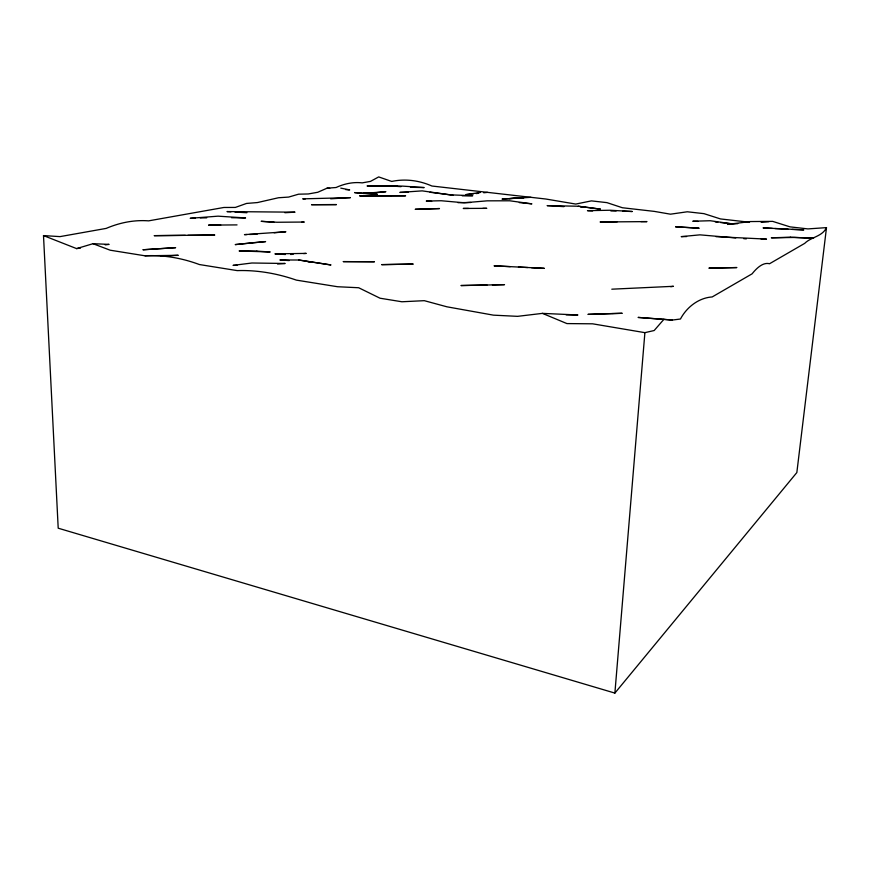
<?xml version="1.0" encoding="UTF-8"?>
<svg xmlns="http://www.w3.org/2000/svg" width="870" height="870" viewBox="0 0 870 870"><rect width="100%" height="100%" fill="white"/><g stroke="black" fill="none" stroke-linecap="round" stroke-linejoin="round"><path stroke-width="1.3" d="M749.516 222.252L720.501 218.935L703.971 213.65L687.311 211.78L670.476 214.183L654.305 211.388L622.376 207.745L606.934 202.634L591.426 200.883L575.766 204.069L545.762 199.012L431.89 186.017A84.977 71.906 73 0 0 391.717 181.438L378.689 176.915L370.479 181.395L362.159 182.874A149.064 79.224 -80 0 0 336.114 187.507L327.055 188.181L317.757 192.27L308.274 193.966L298.584 194.184L288.655 197.077L278.498 197.751L257.444 202.558L246.525 203.439L235.357 207.43L223.884 207.473L148.596 220.86A171.259 115.101 -75.4 0 0 106.173 228.408L60.008 236.618L43.5 235.585L58.203 528.199L614.883 693.086L644.898 332.655L654.175 330.524L663.897 319.323L672.26 320.062L680.46 319.018C686.68 307.219 698.654 297.844 712.193 296.942L752.126 273.811A148.281 35.463 -79.6 0 1 769.493 263.762L804.685 243.382C811.123 236.912 822.193 236.738 826.5 227.625L807.936 228.908L790.014 226.863L772.69 221.382L750.353 221.556L727.494 224.406L737.727 223.655M826.5 227.625L796.844 472.551L614.883 693.086M43.5 235.585L76.582 248.602L93.014 243.698L109.098 244.383L105.205 244.883M670.77 286.719L673.456 286.306L611.795 289.188M480.305 192.444L465.885 194.619L473.53 193.825M76.582 248.602L80.486 248.102M566.153 314.853L577.897 314.983L542.423 313.374L517.574 316.343L493.464 315.157L446.886 306.795L424.299 300.672L401.886 301.77L380.027 298.214L358.679 287.742L337.517 286.73L296.365 280.118A223.427 170.433 63.5 0 0 237.227 270.613L199.426 264.545A200.948 147.595 66.3 0 0 145.007 255.802L110.175 250.201L93.014 243.698M476.086 193.564L478.63 193.303M483.731 192.77L487.548 192.368M375.807 192.716L385.888 191.683L363.388 193.412L354.568 192.596L377.297 194.282L363.388 193.412L372.023 193.107M274.104 232.779L285.882 231.768L244.459 234.628L246.993 234.552M761.207 222.328L768.862 221.698M301.618 222.252L304.261 222.046L276.943 222.252L261.152 221.317L274.115 222.252M509.189 198.621L524.088 197.588L502.012 199.1L530.961 197.316M277.53 264.012L285.132 263.479L251.898 263.001L233.051 265.383L237.021 265.317M290.634 254.486L293.223 254.301M303.608 253.583L306.207 253.398L274.92 253.866L285.414 254.508M330.676 198.795L350.447 197.631L302.749 198.849L305.413 198.871M284.881 212.715L295.017 212.182L226.983 211.573L230.974 211.801M160.624 256.237L178.23 255.301L145.007 255.802M470.724 202.503L457.979 202.666M195.25 218.12L190.204 218.305L218.044 216.162L245.568 217.946L231.496 217.707M200.285 217.946L206.723 217.837M249.516 234.476L257.096 234.247M487.004 285.055L460.959 285.545L504.524 284.642L492.398 284.925M408.084 192.292L399.863 192.411L422.189 190.867L453.15 195.293M462.253 195.837L472.769 195.707L450.66 194.858L430.074 192.281M617.254 221.785L600.072 221.98L646.986 221.611L640.907 221.6M686.582 236.564L681.21 236.629L699.937 234.846L735.77 237.945M185.343 235.357L154.175 235.65L214.781 235.03L187.953 235.324M220.752 225.025L208.539 225.123L237.042 224.895M468.473 208.43L463.253 208.452L486.776 208.343L482.85 208.365M610.903 210.975L616.145 210.942M298.736 260.01L330.774 264.926L298.736 260.01L279.901 259.967L289.221 260.576M578.311 206.233L600.322 209.115L578.311 206.233L547.11 205.624L563.956 206.636M761.119 239.065L766.514 239.098L715.988 236.662M580.812 207.049L584.705 207.082M410.466 187.289L424.147 187.572L402.527 186.115L367.053 185.952L396.981 185.734L388.89 185.843L401.026 186.658M698.088 221.404L692.803 221.241L710.235 220.73L732.464 223.905L720.534 222.535M622.855 211.182L632.262 211.508L610.055 210.246L587.467 210.66L592.611 210.986M788.166 229.245L774.963 228.56M792.081 229.408L803.826 229.876L763.055 227.896L772.321 228.408M510.32 266.644L494.04 265.828L544.326 268.341L531.548 267.71M518.455 267.057L527.72 267.525M234.954 212.041L246.917 212.737M431.672 201.405L426.267 201.068L441.199 200.742L464.21 202.786L487.135 200.839L509.722 200.785L531.885 203.852L519.325 202.612M307.871 261.794L311.862 262.055M663.897 319.323L638.091 317.419L672.26 320.062M327.055 188.181L329.719 188.388M345.694 189.606L349.686 189.91L340.768 188.127M743.665 238.641L746.297 238.869M715.238 221.915L717.88 222.231M644.898 332.655L592.611 323.814L566.946 323.586L542.423 313.374M252.539 242.763L235.215 244.6L265.611 241.599L252.539 242.763M175.544 247.667L143.126 249.755L175.544 247.667M439.459 208.561L415.36 209.3L439.459 208.561M612.937 313.537L587.935 314.374L622.202 313.298L612.937 313.537M790.351 237.227L771.32 237.804L794.647 237.456L813.57 238.228L790.351 237.227M413 264.078L381.756 264.632L413 264.078M736.683 267.558L709.115 268.123L736.683 267.558M336.364 204.591L311.558 204.678L336.364 204.591M391.359 195.837L359.614 195.859L405.627 195.793L391.359 195.837M374.35 261.739L343.346 261.609L374.35 261.739M256.867 251.147L239.109 250.941L270.168 251.974L256.867 251.147M698.936 228.201L675.62 226.776L698.936 228.201"/></g></svg>
